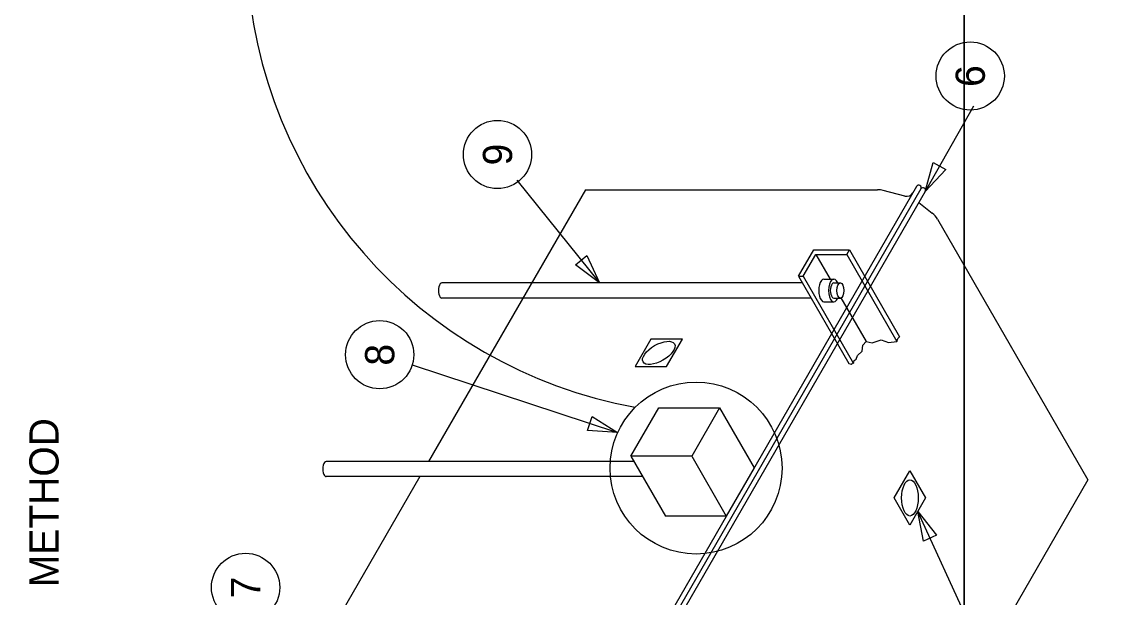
# Model space of a CAD drawing. Extents: x 10043 to 10176, y 9935 to 10141.
# Drawn here: x 10087.2 to 10112.39, y 9997.92 to 10011.08 of the extents above; entities that cross this region are included whole.
import ezdxf

# ---------------------------------------------------------------- set-up
doc = ezdxf.new("R2010")
doc.units = 0
for name, color, linetype in [('G-ANNO-SYMB', 7, 'Continuous'), ('G-DETL-GRID', 7, 'Continuous'), ('G-DETL-LINE', 7, 'Continuous'), ('G-DETL-TEXT', 7, 'Continuous')]:
    doc.layers.add(name, color=color, linetype=linetype)

msp = doc.modelspace()

# ---------------------------------------------------------------- linework, layer by layer
at = {"layer": 'G-ANNO-SYMB'}
for centre in [(10108.858, 10009.843), (10098.06, 10008.05), (10095.37, 10003.477), (10092.307, 9998.161)]:
    msp.add_circle(centre, 0.779, dxfattribs=at)
at = {"layer": 'G-DETL-GRID'}
for points in [[(10063.221, 9977.047), (10063.221, 10026.189), (10108.721, 10026.189), (10108.721, 9977.047)], [(10108.721, 9977.047), (10108.721, 10026.189), (10154.221, 10026.189), (10154.221, 9977.047)]]:
    msp.add_lwpolyline(points, close=True, dxfattribs=at)
at = {"layer": 'G-DETL-LINE'}
for p, q in [((10107.632, 10007.32), (10100.374, 9994.748)), ((10107.632, 10007.32), (10100.374, 9994.748)), ((10100.071, 10007.244), (10096.487, 10001.037)), ((10100.071, 10007.244), (10096.487, 10001.037)), ((10100.071, 10007.244), (10106.742, 10007.244)), ((10100.071, 10007.244), (10106.742, 10007.244)), ((10107.731, 10007.262), (10100.44, 9994.634)), ((10107.731, 10007.262), (10100.44, 9994.634)), ((10107.83, 10007.205), (10100.506, 9994.519)), ((10107.83, 10007.205), (10100.506, 9994.519)), ((10107.363, 10007.099), (10106.868, 10007.228)), ((10107.363, 10007.099), (10106.868, 10007.228)), ((10107.684, 10006.952), (10107.988, 10006.711)), ((10107.684, 10006.952), (10107.988, 10006.711)), ((10108.11, 10006.569), (10111.546, 10000.619)), ((10108.11, 10006.569), (10111.546, 10000.619)), ((10104.938, 10005.268), (10105.286, 10005.872)), ((10104.938, 10005.268), (10105.286, 10005.872)), ((10105.286, 10005.872), (10106.097, 10005.872)), ((10105.286, 10005.872), (10106.097, 10005.872)), ((10106.036, 10005.768), (10106.097, 10005.872)), ((10106.036, 10005.768), (10106.097, 10005.872)), ((10106.097, 10005.872), (10107.245, 10003.883)), ((10106.097, 10005.872), (10107.245, 10003.883)), ((10105.042, 10005.268), (10105.33, 10005.768)), ((10105.042, 10005.268), (10105.33, 10005.768)), ((10105.33, 10005.768), (10106.036, 10005.768)), ((10105.33, 10005.768), (10105.657, 10005.203)), ((10105.33, 10005.768), (10106.036, 10005.768)), ((10105.33, 10005.768), (10105.657, 10005.203)), ((10106.036, 10005.768), (10107.184, 10003.779)), ((10106.036, 10005.768), (10107.184, 10003.779)), ((10098.842, 10005.116), (10096.791, 10005.116)), ((10098.842, 10005.116), (10096.791, 10005.116)), ((10105.025, 10005.116), (10098.842, 10005.116)), ((10105.025, 10005.116), (10098.842, 10005.116)), ((10104.938, 10005.268), (10105.042, 10005.268)), ((10104.938, 10005.268), (10106.086, 10003.279)), ((10104.938, 10005.268), (10105.042, 10005.268)), ((10104.938, 10005.268), (10106.086, 10003.279)), ((10105.042, 10005.268), (10106.19, 10003.279)), ((10105.042, 10005.268), (10106.19, 10003.279)), ((10105.517, 10005.203), (10105.742, 10005.203)), ((10105.517, 10005.203), (10105.742, 10005.203)), ((10105.742, 10005.116), (10105.892, 10005.116)), ((10105.742, 10005.116), (10105.892, 10005.116)), ((10098.643, 10004.771), (10096.791, 10004.771)), ((10098.643, 10004.771), (10096.791, 10004.771)), ((10105.224, 10004.771), (10098.643, 10004.771)), ((10105.224, 10004.771), (10098.643, 10004.771)), ((10105.517, 10004.685), (10105.742, 10004.685)), ((10105.517, 10004.685), (10105.742, 10004.685)), ((10105.742, 10004.771), (10105.892, 10004.771)), ((10105.742, 10004.771), (10105.892, 10004.771)), ((10105.904, 10004.773), (10106.478, 10003.779)), ((10105.904, 10004.773), (10106.478, 10003.779)), ((10106.408, 10003.693), (10106.478, 10003.779)), ((10106.408, 10003.693), (10106.478, 10003.779)), ((10106.478, 10003.779), (10106.619, 10003.748)), ((10106.478, 10003.779), (10106.619, 10003.748)), ((10106.619, 10003.748), (10106.824, 10003.816)), ((10106.619, 10003.748), (10106.824, 10003.816)), ((10106.824, 10003.816), (10106.994, 10003.756)), ((10106.824, 10003.816), (10106.994, 10003.756)), ((10106.994, 10003.756), (10107.184, 10003.779)), ((10106.994, 10003.756), (10107.184, 10003.779)), ((10107.184, 10003.779), (10107.203, 10003.847)), ((10107.184, 10003.779), (10107.203, 10003.847)), ((10107.203, 10003.847), (10107.245, 10003.883)), ((10107.203, 10003.847), (10107.245, 10003.883)), ((10106.283, 10003.461), (10106.391, 10003.561)), ((10106.283, 10003.461), (10106.391, 10003.561)), ((10106.391, 10003.561), (10106.408, 10003.693)), ((10106.391, 10003.561), (10106.408, 10003.693)), ((10106.086, 10003.279), (10106.138, 10003.26)), ((10106.086, 10003.279), (10106.138, 10003.26)), ((10106.138, 10003.26), (10106.163, 10003.277)), ((10106.138, 10003.26), (10106.163, 10003.277)), ((10106.163, 10003.277), (10106.179, 10003.29)), ((10106.163, 10003.277), (10106.179, 10003.29)), ((10106.179, 10003.29), (10106.19, 10003.279)), ((10106.179, 10003.29), (10106.19, 10003.279)), ((10106.19, 10003.279), (10106.207, 10003.341)), ((10106.19, 10003.279), (10106.207, 10003.341)), ((10106.207, 10003.341), (10106.253, 10003.371)), ((10106.207, 10003.341), (10106.253, 10003.371)), ((10106.253, 10003.371), (10106.283, 10003.461)), ((10106.253, 10003.371), (10106.283, 10003.461)), ((10103.134, 10002.261), (10103.922, 10000.895)), ((10103.134, 10002.261), (10103.922, 10000.895)), ((10101.178, 10001.037), (10094.149, 10001.037)), ((10101.178, 10001.037), (10094.149, 10001.037)), ((10101.109, 10001.156), (10101.897, 9999.791)), ((10101.109, 10001.156), (10101.897, 9999.791)), ((10102.496, 10001.156), (10103.285, 9999.791)), ((10102.496, 10001.156), (10103.285, 9999.791)), ((10103.922, 10000.895), (10103.285, 9999.791)), ((10103.922, 10000.895), (10103.285, 9999.791)), ((10096.288, 10000.692), (10092.611, 9994.324)), ((10096.288, 10000.692), (10092.611, 9994.324)), ((10101.377, 10000.692), (10094.149, 10000.692)), ((10101.377, 10000.692), (10094.149, 10000.692)), ((10111.546, 10000.619), (10104.265, 9988.009)), ((10111.546, 10000.619), (10104.265, 9988.009)), ((10103.285, 9999.791), (10101.897, 9999.791)), ((10103.285, 9999.791), (10101.897, 9999.791))]:
    msp.add_line(p, q, dxfattribs=at)
for points in [[(10101.205, 10003.207), (10101.924, 10003.207), (10102.283, 10003.829), (10101.564, 10003.829)], [(10101.205, 10003.207), (10101.924, 10003.207), (10102.283, 10003.829), (10101.564, 10003.829)], [(10103.134, 10002.261), (10102.496, 10001.156), (10101.109, 10001.156), (10101.746, 10002.261)], [(10103.134, 10002.261), (10102.496, 10001.156), (10101.109, 10001.156), (10101.746, 10002.261)], [(10107.481, 9999.584), (10107.123, 10000.205), (10107.481, 10000.826), (10107.84, 10000.205)], [(10107.481, 9999.584), (10107.123, 10000.205), (10107.481, 10000.826), (10107.84, 10000.205)]]:
    msp.add_lwpolyline(points, close=True, dxfattribs=at)
for centre, radius, start, end in [((10107.681, 10007.291), 0.0573, 329.9993, 149.9993), ((10107.681, 10007.291), 0.0573, 329.9993, 149.9993), ((10106.742, 10006.744), 0.5, 75.3954, 90), ((10106.742, 10006.744), 0.5, 75.3954, 90), ((10107.405, 10007.261), 0.167, 255.3951, 330), ((10107.405, 10007.261), 0.167, 255.3951, 330), ((10107.781, 10007.234), 0.0573, 329.9993, 149.9993), ((10107.781, 10007.234), 0.0573, 329.9993, 149.9993), ((10107.677, 10006.319), 0.5, 30, 51.6154), ((10107.677, 10006.319), 0.5, 30, 51.6154)]:
    msp.add_arc(centre, radius, start, end, dxfattribs=at)
for centre, major_axis, start_param, end_param in [((10096.791, 10004.944), (0, -0.173), 3.137491, 6.287287), ((10096.791, 10004.944), (0, -0.173), 3.137491, 6.287287), ((10105.517, 10004.944), (0, -0.259), 3.137491, 6.287287), ((10105.517, 10004.944), (0, -0.259), 3.137491, 6.287287), ((10105.742, 10004.944), (0, -0.259), 2.300516, 7.124262), ((10105.742, 10004.944), (0, -0.259), 2.300516, 7.124262), ((10105.742, 10004.944), (0, -0.173), 3.137491, 6.287287), ((10105.742, 10004.944), (0, -0.173), 3.137491, 6.287287), ((10094.149, 10000.865), (0, -0.173), 3.137491, 6.287287), ((10094.149, 10000.865), (0, -0.173), 3.137491, 6.287287)]:
    msp.add_ellipse(centre, major_axis=major_axis, ratio=0.460797, start_param=start_param, end_param=end_param, dxfattribs=at)
for centre, major_axis, ratio in [((10105.892, 10004.944), (0, -0.173), 0.460797), ((10105.892, 10004.944), (0, -0.173), 0.460797), ((10101.744, 10003.518), (-0.359, -0.207), 0.461166), ((10101.744, 10003.518), (-0.359, -0.207), 0.461166), ((10107.481, 10000.205), (0, -0.413), 0.460797), ((10107.481, 10000.205), (0, -0.413), 0.460797)]:
    msp.add_ellipse(centre, major_axis=major_axis, ratio=ratio, dxfattribs=at)
at = {"layer": 'G-DETL-TEXT'}
for p, q in [((10108.932, 10009.156), (10107.83, 10007.205)), ((10098.503, 10007.466), (10100.388, 10005.116)), ((10096.108, 10003.244), (10100.805, 10001.696)), ((10110.235, 9994.273), (10107.661, 9999.895))]:
    msp.add_line(p, q, dxfattribs=at)
for points in [[(10108.303, 10007.704), (10107.83, 10007.205), (10108.013, 10007.868)], [(10100.1, 10005.741), (10100.388, 10005.116), (10099.84, 10005.532)], [(10100.1, 10005.741), (10100.388, 10005.116), (10099.84, 10005.532)], [(10100.224, 10002.063), (10100.805, 10001.696), (10100.12, 10001.746)], [(10100.224, 10002.063), (10100.805, 10001.696), (10100.12, 10001.746)], [(10107.787, 9999.219), (10107.661, 9999.895), (10108.09, 9999.358)], [(10107.787, 9999.219), (10107.661, 9999.895), (10108.09, 9999.358)]]:
    msp.add_lwpolyline(points, close=True, dxfattribs=at)
msp.add_circle((10102.595, 10000.888), 1.964, dxfattribs=at)
msp.add_arc((10103.148, 10012.93), 10.828, 182.6951, 259.6737, dxfattribs=at)
msp.add_arc((10103.148, 10012.93), 10.828, 182.6951, 259.6737, dxfattribs=at)

# ---------------------------------------------------------------- texts
at = {"layer": 'G-ANNO-SYMB'}
for s, p in [('6', (10109.192, 10009.593)), ('9', (10098.394, 10007.8)), ('8', (10095.703, 10003.227)), ('7', (10092.64, 9997.911))]:
    msp.add_text(s, height=0.667, rotation=90, dxfattribs=at).set_placement(p)
at = {"layer": 'G-DETL-TEXT'}
msp.add_text('METHOD', height=0.6667, rotation=90, dxfattribs=at).set_placement((10088.035, 9998.165))

doc.saveas('drawing.dxf')
